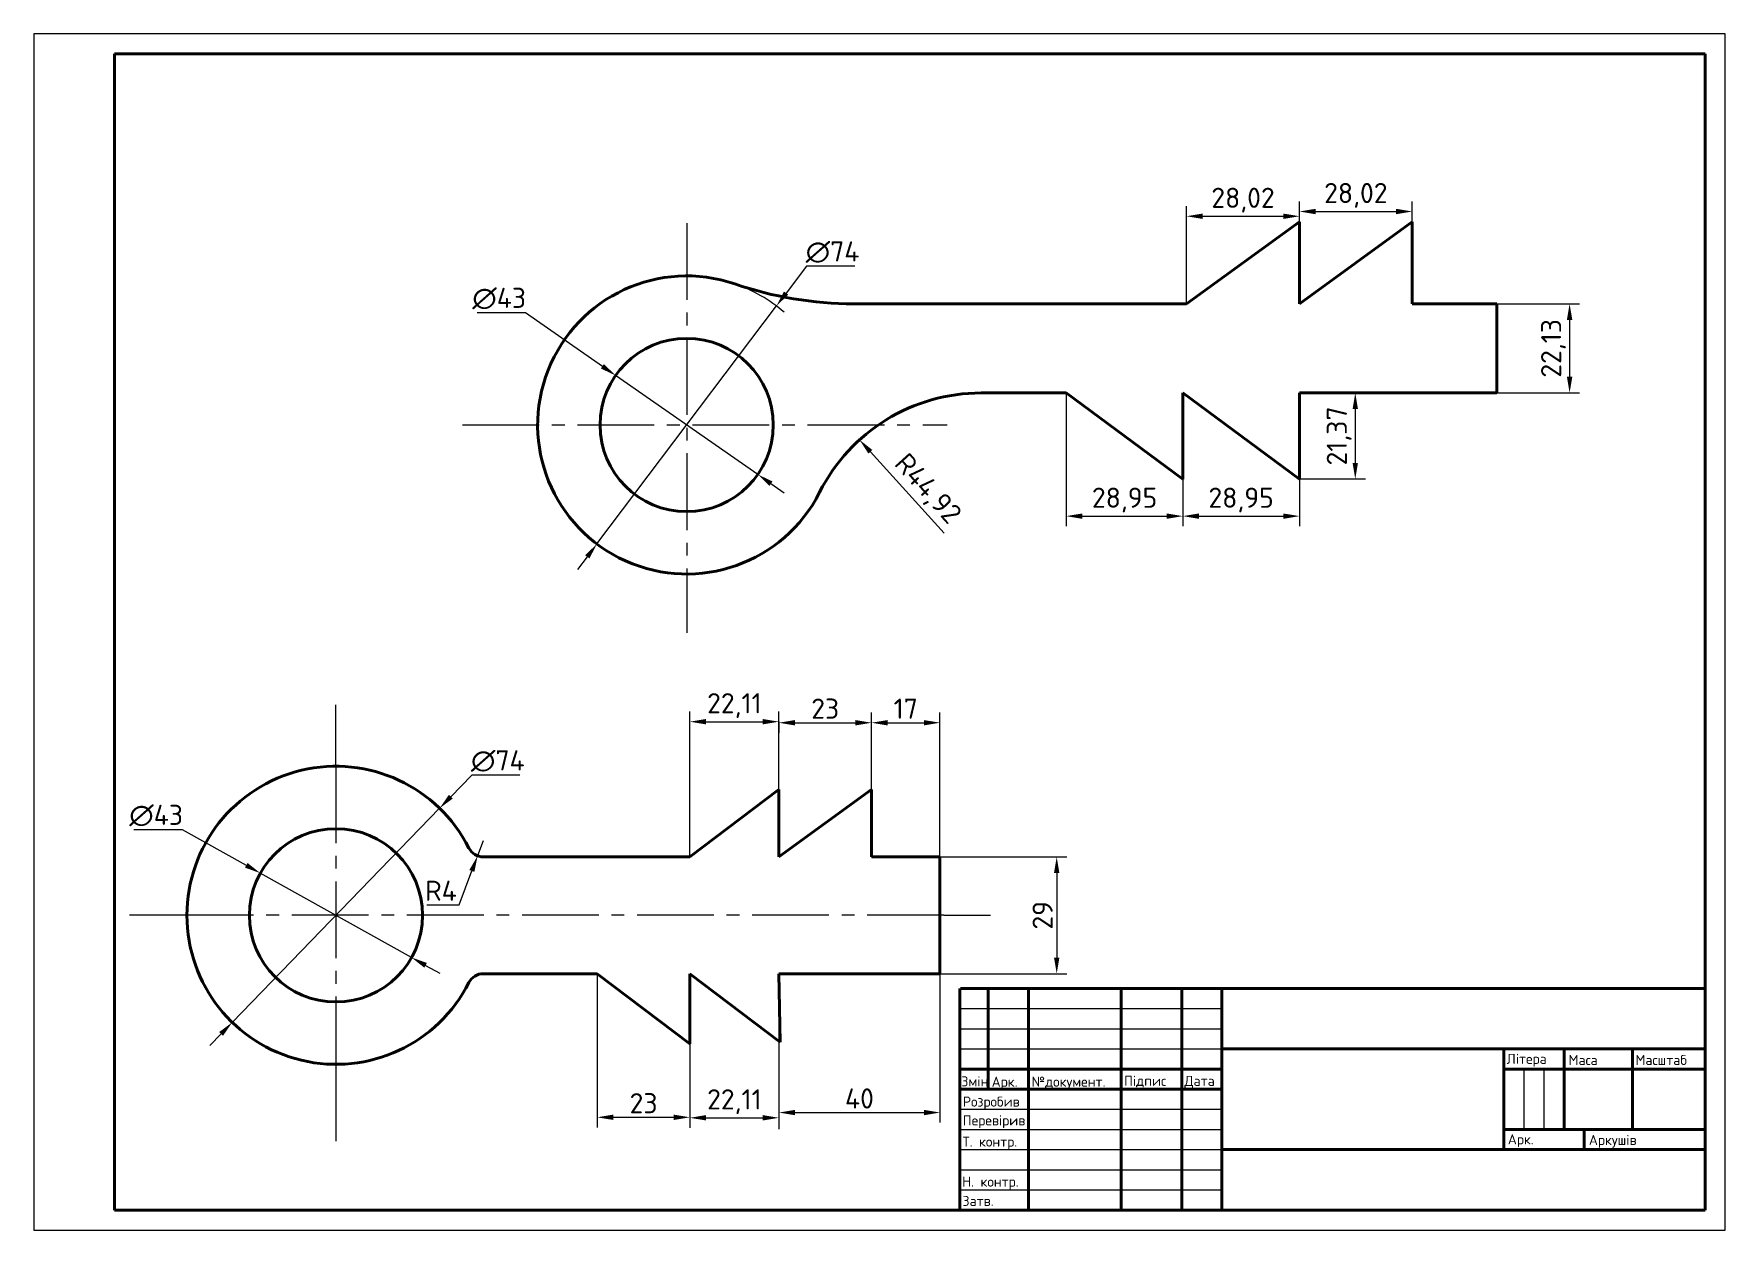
# Paper-space layout 'Layout3' of a CAD drawing. Header units: millimetres. Extents: x -710 to -290, y -337 to -40.
import ezdxf

# ---------------------------------------------------------------- set-up
doc = ezdxf.new("R2010")
doc.units = ezdxf.units.MM
doc.linetypes.add('CENTER2', pattern=[28.575, 19.05, -3.175, 3.175, -3.175])
doc.layers.get('0').update_dxf_attribs({"color": 31})
for name, color, linetype in [('dim', 171, 'Continuous'), ('dopom', 11, 'Continuous'), ('osi', 51, 'CENTER2'), ('r-text', 45, 'Continuous')]:
    doc.layers.add(name, color=color, linetype=linetype)
for name, color, linetype, lineweight in [('kontyr', 123, 'Continuous', 70), ('r-kontyr', 93, 'Continuous', 70), ('r-tonka', 151, 'Continuous', 25)]:
    doc.layers.add(name, color=color, linetype=linetype, lineweight=lineweight)
doc.styles.add('ДСТУ', font='isocpeur.ttf', dxfattribs={"height": 5})
doc.dimstyles.new('ДСТУ', dxfattribs={"dimtxt": 2.5, "dimasz": 4, "dimexe": 2.5, "dimexo": 0, "dimgap": 1, "dimtad": 1, "dimtoh": 1, "dimtxsty": 'ДСТУ', "dimcen": 2.5, "dimadec": 0, "dimazin": 0, "dimtfac": 1, "dimtmove": 0, "dimatfit": 3, "dimfxl": 1, "dimarcsym": 0})

# ---------------------------------------------------------------- blocks, each defined once
blk = doc.blocks.new('*D130')
at = {"layer": 'Defpoints', "color": 0, "transparency": 16777216}
for p in [(-653.32, -248.55), (-615.76, -269.49)]:
    blk.add_point(p, dxfattribs=at)
at = {"layer": 'dim', "color": 0, "lineweight": -2, "transparency": 16777216}
for p, q in [((-684.69, -237.75), (-672.69, -237.75)), ((-672.69, -237.75), (-656.81, -246.6)), ((-615.76, -269.49), (-653.32, -248.55)), ((-612.26, -271.44), (-608.77, -273.38))]:
    blk.add_line(p, q, dxfattribs=at)
at = {"layer": 'dim', "color": 0, "transparency": 16777216}
for points in [[(-656.49, -246.02), (-657.13, -247.18), (-653.32, -248.55)], [(-611.94, -270.85), (-612.59, -272.02), (-615.76, -269.49)]]:
    blk.add_solid(points, dxfattribs=at)
at = {"layer": 'dim', "color": 0, "transparency": 16777216, "insert": (-679.19, -234.25), "char_height": 5, "attachment_point": 5, "style": 'ДСТУ'}
blk.add_mtext('∅43', dxfattribs=at)
blk = doc.blocks.new('*D131')
at = {"layer": 'Defpoints', "color": 0, "transparency": 16777216}
for p in [(-608.79, -232.44), (-660.28, -285.6)]:
    blk.add_point(p, dxfattribs=at)
at = {"layer": 'dim', "color": 0, "lineweight": -2, "transparency": 16777216}
for p, q in [((-600.83, -224.22), (-606.01, -229.57)), ((-588.83, -224.22), (-600.83, -224.22)), ((-660.28, -285.6), (-608.79, -232.44)), ((-663.06, -288.47), (-665.85, -291.34))]:
    blk.add_line(p, q, dxfattribs=at)
at = {"layer": 'dim', "color": 0, "transparency": 16777216}
for points in [[(-606.49, -229.11), (-605.53, -230.03), (-608.79, -232.44)], [(-663.54, -288.01), (-662.58, -288.93), (-660.28, -285.6)]]:
    blk.add_solid(points, dxfattribs=at)
at = {"layer": 'dim', "color": 0, "transparency": 16777216, "insert": (-594.33, -220.72), "char_height": 5, "attachment_point": 5, "style": 'ДСТУ'}
blk.add_mtext('∅74', dxfattribs=at)
blk = doc.blocks.new('*D132')
at = {"layer": 'Defpoints', "color": 0, "transparency": 16777216}
for p in [(-524.54, -210.95), (-546.64, -244.52), (-524.54, -244.52)]:
    blk.add_point(p, dxfattribs=at)
at = {"layer": 'dim', "color": 0, "lineweight": -2, "transparency": 16777216}
for p, q in [((-546.64, -244.52), (-546.64, -208.45)), ((-524.54, -244.52), (-524.54, -208.45)), ((-542.64, -210.95), (-528.54, -210.95))]:
    blk.add_line(p, q, dxfattribs=at)
at = {"layer": 'dim', "color": 0, "transparency": 16777216}
for points in [[(-542.64, -210.29), (-542.64, -211.62), (-546.64, -210.95)], [(-528.54, -210.29), (-528.54, -211.62), (-524.54, -210.95)]]:
    blk.add_solid(points, dxfattribs=at)
at = {"layer": 'dim', "color": 0, "transparency": 16777216, "insert": (-535.59, -206.95), "char_height": 5, "attachment_point": 5, "style": 'ДСТУ'}
blk.add_mtext('22,11', dxfattribs=at)
blk = doc.blocks.new('*D133')
at = {"layer": 'Defpoints', "color": 0, "transparency": 16777216}
for p in [(-569.64, -273.52), (-546.64, -273.52), (-546.64, -309.17)]:
    blk.add_point(p, dxfattribs=at)
at = {"layer": 'dim', "color": 0, "lineweight": -2, "transparency": 16777216}
for p, q in [((-569.64, -273.52), (-569.64, -311.67)), ((-546.64, -273.52), (-546.64, -311.67)), ((-565.64, -309.17), (-550.64, -309.17))]:
    blk.add_line(p, q, dxfattribs=at)
at = {"layer": 'dim', "color": 0, "transparency": 16777216}
for points in [[(-565.64, -308.5), (-565.64, -309.83), (-569.64, -309.17)], [(-550.64, -308.5), (-550.64, -309.83), (-546.64, -309.17)]]:
    blk.add_solid(points, dxfattribs=at)
at = {"layer": 'dim', "color": 0, "transparency": 16777216, "insert": (-558.14, -305.67), "char_height": 5, "attachment_point": 5, "style": 'ДСТУ'}
blk.add_mtext('23', dxfattribs=at)
blk = doc.blocks.new('*D134')
at = {"layer": 'Defpoints', "color": 0, "transparency": 16777216}
for p in [(-546.64, -273.52), (-524.54, -273.52), (-524.54, -309.29)]:
    blk.add_point(p, dxfattribs=at)
at = {"layer": 'dim', "color": 0, "lineweight": -2, "transparency": 16777216}
for p, q in [((-546.64, -273.52), (-546.64, -311.79)), ((-524.54, -273.52), (-524.54, -311.79)), ((-542.64, -309.29), (-528.54, -309.29))]:
    blk.add_line(p, q, dxfattribs=at)
at = {"layer": 'dim', "color": 0, "transparency": 16777216}
for points in [[(-542.64, -308.62), (-542.64, -309.95), (-546.64, -309.29)], [(-528.54, -308.62), (-528.54, -309.95), (-524.54, -309.29)]]:
    blk.add_solid(points, dxfattribs=at)
at = {"layer": 'dim', "color": 0, "transparency": 16777216, "insert": (-535.59, -305.29), "char_height": 5, "attachment_point": 5, "style": 'ДСТУ'}
blk.add_mtext('22,11', dxfattribs=at)
blk = doc.blocks.new('*D116')
at = {"layer": 'Defpoints', "color": 0, "transparency": 16777216}
for p in [(-524.54, -210.95), (-501.54, -211.21), (-501.54, -235.52)]:
    blk.add_point(p, dxfattribs=at)
at = {"layer": 'dim', "color": 0, "lineweight": -2, "transparency": 16777216}
for p, q in [((-501.54, -235.52), (-501.54, -208.71)), ((-524.54, -210.95), (-524.54, -213.71)), ((-520.54, -211.21), (-505.54, -211.21))]:
    blk.add_line(p, q, dxfattribs=at)
at = {"layer": 'dim', "color": 0, "transparency": 16777216}
for points in [[(-520.54, -210.55), (-520.54, -211.88), (-524.54, -211.21)], [(-505.54, -210.55), (-505.54, -211.88), (-501.54, -211.21)]]:
    blk.add_solid(points, dxfattribs=at)
at = {"layer": 'dim', "color": 0, "transparency": 16777216, "insert": (-513.04, -207.71), "char_height": 5, "attachment_point": 5, "style": 'ДСТУ'}
blk.add_mtext('23', dxfattribs=at)
blk = doc.blocks.new('*D117')
at = {"layer": 'Defpoints', "color": 0, "transparency": 16777216}
for p in [(-484.54, -211.21), (-501.54, -244.52), (-484.54, -244.52)]:
    blk.add_point(p, dxfattribs=at)
at = {"layer": 'dim', "color": 0, "lineweight": -2, "transparency": 16777216}
for p, q in [((-501.54, -244.52), (-501.54, -208.71)), ((-484.54, -244.52), (-484.54, -208.71)), ((-497.54, -211.21), (-488.54, -211.21))]:
    blk.add_line(p, q, dxfattribs=at)
at = {"layer": 'dim', "color": 0, "transparency": 16777216}
for points in [[(-497.54, -210.55), (-497.54, -211.88), (-501.54, -211.21)], [(-488.54, -210.55), (-488.54, -211.88), (-484.54, -211.21)]]:
    blk.add_solid(points, dxfattribs=at)
at = {"layer": 'dim', "color": 0, "transparency": 16777216, "insert": (-493.04, -207.71), "char_height": 5, "attachment_point": 5, "style": 'ДСТУ'}
blk.add_mtext('17', dxfattribs=at)
blk = doc.blocks.new('*D118')
at = {"layer": 'Defpoints', "color": 0, "transparency": 16777216}
for p in [(-524.54, -273.52), (-484.54, -273.52), (-484.54, -307.99)]:
    blk.add_point(p, dxfattribs=at)
at = {"layer": 'dim', "color": 0, "lineweight": -2, "transparency": 16777216}
for p, q in [((-524.54, -273.52), (-524.54, -310.49)), ((-484.54, -273.52), (-484.54, -310.49)), ((-520.54, -307.99), (-488.54, -307.99))]:
    blk.add_line(p, q, dxfattribs=at)
at = {"layer": 'dim', "color": 0, "transparency": 16777216}
for points in [[(-520.54, -307.32), (-520.54, -308.65), (-524.54, -307.99)], [(-488.54, -307.32), (-488.54, -308.65), (-484.54, -307.99)]]:
    blk.add_solid(points, dxfattribs=at)
at = {"layer": 'dim', "color": 0, "transparency": 16777216, "insert": (-504.54, -304.49), "char_height": 5, "attachment_point": 5, "style": 'ДСТУ'}
blk.add_mtext('40', dxfattribs=at)
blk = doc.blocks.new('*D119')
at = {"layer": 'Defpoints', "color": 0, "transparency": 16777216}
for p in [(-484.54, -244.52), (-484.54, -273.52), (-455.55, -273.52)]:
    blk.add_point(p, dxfattribs=at)
at = {"layer": 'dim', "color": 0, "lineweight": -2, "transparency": 16777216}
for p, q in [((-484.54, -244.52), (-453.05, -244.52)), ((-455.55, -248.52), (-455.55, -269.52)), ((-484.54, -273.52), (-453.05, -273.52))]:
    blk.add_line(p, q, dxfattribs=at)
at = {"layer": 'dim', "color": 0, "transparency": 16777216}
for points in [[(-456.22, -248.52), (-454.89, -248.52), (-455.55, -244.52)], [(-456.22, -269.52), (-454.89, -269.52), (-455.55, -273.52)]]:
    blk.add_solid(points, dxfattribs=at)
at = {"layer": 'dim', "color": 0, "transparency": 16777216, "insert": (-459.05, -259.02), "char_height": 5, "attachment_point": 5, "rotation": 90, "style": 'ДСТУ'}
blk.add_mtext('29', dxfattribs=at)
blk = doc.blocks.new('*D120')
at = {"layer": 'Defpoints', "color": 0, "transparency": 16777216}
for p in [(-597.95, -240.52), (-599.36, -244.26)]:
    blk.add_point(p, dxfattribs=at)
at = {"layer": 'dim', "color": 0, "lineweight": -2, "transparency": 16777216}
for p, q in [((-597.95, -240.52), (-599.36, -244.26)), ((-603.96, -256.42), (-600.78, -248)), ((-611.96, -256.42), (-603.96, -256.42))]:
    blk.add_line(p, q, dxfattribs=at)
at = {"layer": 'dim', "color": 0, "transparency": 16777216}
blk.add_solid([(-601.4, -247.77), (-600.16, -248.24), (-599.36, -244.26)], dxfattribs=at)
at = {"layer": 'dim', "color": 0, "transparency": 16777216, "insert": (-608.46, -252.92), "char_height": 5, "attachment_point": 5, "style": 'ДСТУ'}
blk.add_mtext('R4', dxfattribs=at)
blk = doc.blocks.new('*D121')
at = {"layer": 'Defpoints', "color": 0, "transparency": 16777216}
for p in [(-565.08, -125), (-529.79, -149.57)]:
    blk.add_point(p, dxfattribs=at)
at = {"layer": 'dim', "color": 0, "lineweight": -2, "transparency": 16777216}
for p, q in [((-599.5, -109.4), (-587.5, -109.4)), ((-587.5, -109.4), (-568.37, -122.72)), ((-529.79, -149.57), (-565.08, -125)), ((-526.51, -151.85), (-523.23, -154.14))]:
    blk.add_line(p, q, dxfattribs=at)
at = {"layer": 'dim', "color": 0, "transparency": 16777216}
for points in [[(-567.99, -122.17), (-568.75, -123.27), (-565.08, -125)], [(-526.13, -151.31), (-526.89, -152.4), (-529.79, -149.57)]]:
    blk.add_solid(points, dxfattribs=at)
at = {"layer": 'dim', "color": 0, "transparency": 16777216, "insert": (-594, -105.9), "char_height": 5, "attachment_point": 5, "style": 'ДСТУ'}
blk.add_mtext('∅43', dxfattribs=at)
blk = doc.blocks.new('*D122')
at = {"layer": 'Defpoints', "color": 0, "transparency": 16777216}
for p in [(-525.16, -107.75), (-569.72, -166.83)]:
    blk.add_point(p, dxfattribs=at)
at = {"layer": 'dim', "color": 0, "lineweight": -2, "transparency": 16777216}
for p, q in [((-517.72, -97.88), (-522.75, -104.55)), ((-505.72, -97.88), (-517.72, -97.88)), ((-569.72, -166.83), (-525.16, -107.75)), ((-572.13, -170.02), (-574.54, -173.21))]:
    blk.add_line(p, q, dxfattribs=at)
blk.add_arc((-547.44, -137.29), 37, 49.1046, 71.0856, dxfattribs=at)
at = {"layer": 'dim', "color": 0, "transparency": 16777216}
for points in [[(-523.28, -104.15), (-522.22, -104.95), (-525.16, -107.75)], [(-572.66, -169.62), (-571.59, -170.42), (-569.72, -166.83)]]:
    blk.add_solid(points, dxfattribs=at)
at = {"layer": 'dim', "color": 0, "transparency": 16777216, "insert": (-511.22, -94.38), "char_height": 5, "attachment_point": 5, "style": 'ДСТУ'}
blk.add_mtext('∅74', dxfattribs=at)
blk = doc.blocks.new('*D123')
at = {"layer": 'Defpoints', "color": 0, "transparency": 16777216}
for p in [(-346.25, -107.2), (-346.25, -129.33), (-328.19, -129.33)]:
    blk.add_point(p, dxfattribs=at)
at = {"layer": 'dim', "color": 0, "lineweight": -2, "transparency": 16777216}
for p, q in [((-346.25, -107.2), (-325.69, -107.2)), ((-328.19, -111.2), (-328.19, -125.33)), ((-346.25, -129.33), (-325.69, -129.33))]:
    blk.add_line(p, q, dxfattribs=at)
at = {"layer": 'dim', "color": 0, "transparency": 16777216}
for points in [[(-328.86, -111.2), (-327.52, -111.2), (-328.19, -107.2)], [(-328.86, -125.33), (-327.52, -125.33), (-328.19, -129.33)]]:
    blk.add_solid(points, dxfattribs=at)
at = {"layer": 'dim', "color": 0, "transparency": 16777216, "insert": (-332.19, -118.27), "char_height": 5, "attachment_point": 5, "rotation": 90, "style": 'ДСТУ'}
blk.add_mtext('22,13', dxfattribs=at)
blk = doc.blocks.new('*D124')
at = {"layer": 'Defpoints', "color": 0, "transparency": 16777216}
for p in [(-453.18, -129.33), (-424.23, -129.33), (-424.23, -159.92)]:
    blk.add_point(p, dxfattribs=at)
at = {"layer": 'dim', "color": 0, "lineweight": -2, "transparency": 16777216}
for p, q in [((-453.18, -129.33), (-453.18, -162.42)), ((-424.23, -129.33), (-424.23, -162.42)), ((-449.18, -159.92), (-428.23, -159.92))]:
    blk.add_line(p, q, dxfattribs=at)
at = {"layer": 'dim', "color": 0, "transparency": 16777216}
for points in [[(-449.18, -159.26), (-449.18, -160.59), (-453.18, -159.92)], [(-428.23, -159.26), (-428.23, -160.59), (-424.23, -159.92)]]:
    blk.add_solid(points, dxfattribs=at)
at = {"layer": 'dim', "color": 0, "transparency": 16777216, "insert": (-438.7, -155.92), "char_height": 5, "attachment_point": 5, "style": 'ДСТУ'}
blk.add_mtext('28,95', dxfattribs=at)
blk = doc.blocks.new('*D125')
at = {"layer": 'Defpoints', "color": 0, "transparency": 16777216}
for p in [(-424.23, -129.33), (-395.28, -129.33), (-395.28, -159.92)]:
    blk.add_point(p, dxfattribs=at)
at = {"layer": 'dim', "color": 0, "lineweight": -2, "transparency": 16777216}
for p, q in [((-424.23, -129.33), (-424.23, -162.42)), ((-395.28, -129.33), (-395.28, -162.42)), ((-420.23, -159.92), (-399.28, -159.92))]:
    blk.add_line(p, q, dxfattribs=at)
at = {"layer": 'dim', "color": 0, "transparency": 16777216}
for points in [[(-420.23, -159.26), (-420.23, -160.59), (-424.23, -159.92)], [(-399.28, -159.26), (-399.28, -160.59), (-395.28, -159.92)]]:
    blk.add_solid(points, dxfattribs=at)
at = {"layer": 'dim', "color": 0, "transparency": 16777216, "insert": (-409.76, -155.92), "char_height": 5, "attachment_point": 5, "style": 'ДСТУ'}
blk.add_mtext('28,95', dxfattribs=at)
blk = doc.blocks.new('*D126')
at = {"layer": 'Defpoints', "color": 0, "transparency": 16777216}
for p in [(-395.28, -85.47), (-423.31, -107.2), (-395.28, -107.2)]:
    blk.add_point(p, dxfattribs=at)
at = {"layer": 'dim', "color": 0, "lineweight": -2, "transparency": 16777216}
for p, q in [((-423.31, -107.2), (-423.31, -82.97)), ((-395.28, -107.2), (-395.28, -82.97)), ((-419.31, -85.47), (-399.28, -85.47))]:
    blk.add_line(p, q, dxfattribs=at)
at = {"layer": 'dim', "color": 0, "transparency": 16777216}
for points in [[(-419.31, -84.81), (-419.31, -86.14), (-423.31, -85.47)], [(-399.28, -84.81), (-399.28, -86.14), (-395.28, -85.47)]]:
    blk.add_solid(points, dxfattribs=at)
at = {"layer": 'dim', "color": 0, "transparency": 16777216, "insert": (-409.29, -81.47), "char_height": 5, "attachment_point": 5, "style": 'ДСТУ'}
blk.add_mtext('28,02', dxfattribs=at)
blk = doc.blocks.new('*D127')
at = {"layer": 'Defpoints', "color": 0, "transparency": 16777216}
for p in [(-367.26, -84.29), (-395.28, -107.2), (-367.26, -107.2)]:
    blk.add_point(p, dxfattribs=at)
at = {"layer": 'dim', "color": 0, "lineweight": -2, "transparency": 16777216}
for p, q in [((-395.28, -107.2), (-395.28, -81.79)), ((-367.26, -107.2), (-367.26, -81.79)), ((-391.28, -84.29), (-371.26, -84.29))]:
    blk.add_line(p, q, dxfattribs=at)
at = {"layer": 'dim', "color": 0, "transparency": 16777216}
for points in [[(-391.28, -83.63), (-391.28, -84.96), (-395.28, -84.29)], [(-371.26, -83.63), (-371.26, -84.96), (-367.26, -84.29)]]:
    blk.add_solid(points, dxfattribs=at)
at = {"layer": 'dim', "color": 0, "transparency": 16777216, "insert": (-381.27, -80.29), "char_height": 5, "attachment_point": 5, "style": 'ДСТУ'}
blk.add_mtext('28,02', dxfattribs=at)
blk = doc.blocks.new('*D128')
at = {"layer": 'Defpoints', "color": 0, "transparency": 16777216}
for p in [(-395.28, -129.33), (-395.28, -150.7), (-381.41, -150.7)]:
    blk.add_point(p, dxfattribs=at)
at = {"layer": 'dim', "color": 0, "lineweight": -2, "transparency": 16777216}
for p, q in [((-395.28, -129.33), (-378.91, -129.33)), ((-381.41, -133.33), (-381.41, -146.7)), ((-395.28, -150.7), (-378.91, -150.7))]:
    blk.add_line(p, q, dxfattribs=at)
at = {"layer": 'dim', "color": 0, "transparency": 16777216}
for points in [[(-382.08, -133.33), (-380.75, -133.33), (-381.41, -129.33)], [(-382.08, -146.7), (-380.75, -146.7), (-381.41, -150.7)]]:
    blk.add_solid(points, dxfattribs=at)
at = {"layer": 'dim', "color": 0, "transparency": 16777216, "insert": (-385.41, -140.02), "char_height": 5, "attachment_point": 5, "rotation": 90, "style": 'ДСТУ'}
blk.add_mtext('21,37', dxfattribs=at)
blk = doc.blocks.new('*D129')
at = {"layer": 'Defpoints', "color": 0, "transparency": 16777216}
for p in [(-504.51, -140.98), (-474.33, -174.25)]:
    blk.add_point(p, dxfattribs=at)
at = {"layer": 'dim', "color": 0, "lineweight": -2, "transparency": 16777216}
blk.add_line((-483.51, -164.14), (-501.82, -143.94), dxfattribs=at)
at = {"layer": 'dim', "color": 0, "transparency": 16777216}
blk.add_solid([(-501.33, -143.49), (-502.32, -144.39), (-504.51, -140.98)], dxfattribs=at)
at = {"layer": 'dim', "color": 0, "transparency": 16777216, "insert": (-487.85, -153.39), "char_height": 5, "attachment_point": 5, "rotation": 312.2088, "style": 'ДСТУ'}
blk.add_mtext('R44,92', dxfattribs=at)

psp = doc.layouts.new('Layout3')

# ---------------------------------------------------------------- linework, layer by layer
for p, q in [((-479.556, -277.186), (-479.556, -277.186)), ((-344.556, -292.186), (-344.556, -292.186)), ((-479.556, -302.186), (-479.556, -302.186)), ((-479.556, -302.186), (-479.556, -302.186)), ((-479.556, -302.186), (-479.556, -302.186)), ((-479.556, -302.186), (-479.556, -302.186)), ((-329.556, -312.186), (-329.556, -312.186)), ((-294.556, -317.186), (-294.556, -317.186)), ((-462.58, -332.208), (-462.58, -332.208)), ((-462.58, -332.208), (-462.58, -332.208)), ((-462.58, -332.208), (-462.58, -332.208)), ((-462.58, -332.208), (-462.58, -332.208)), ((-462.58, -332.208), (-462.58, -332.208)), ((-462.58, -332.208), (-462.58, -332.208)), ((-462.58, -332.208), (-462.58, -332.208)), ((-462.556, -332.186), (-462.556, -332.186)), ((-462.556, -332.186), (-462.556, -332.186)), ((-462.556, -332.186), (-462.556, -332.186)), ((-462.556, -332.186), (-462.556, -332.186)), ((-462.556, -332.186), (-462.556, -332.186)), ((-462.556, -332.186), (-462.556, -332.186)), ((-462.556, -332.186), (-462.556, -332.186))]:
    psp.add_line(p, q)
at = {"layer": 'dim'}
psp.add_line((-524.537, -273.519), (-484.537, -273.519), dxfattribs=at)
at = {"layer": 'dopom'}
for p, q in [((-524.537, -244.519), (-524.537, -227.809)), ((-501.537, -244.519), (-501.537, -227.809)), ((-546.643, -273.519), (-546.643, -309.167)), ((-524.537, -273.519), (-524.537, -312.115))]:
    psp.add_line(p, q, dxfattribs=at)
at = {"layer": 'kontyr'}
for p, q in [((-395.283, -86.838), (-423.307, -107.198)), ((-395.283, -107.198), (-367.26, -86.838)), ((-395.283, -86.838), (-395.283, -107.198)), ((-367.26, -86.838), (-367.26, -107.198)), ((-423.307, -107.198), (-505.946, -107.198)), ((-346.253, -107.198), (-367.26, -107.198)), ((-346.253, -107.198), (-346.253, -129.332)), ((-453.178, -129.332), (-474.334, -129.332)), ((-453.178, -129.332), (-424.23, -150.702)), ((-424.23, -129.332), (-395.283, -150.702)), ((-424.23, -129.332), (-424.23, -150.702)), ((-346.253, -129.332), (-395.283, -129.332)), ((-395.283, -129.332), (-395.283, -150.702)), ((-524.537, -227.809), (-546.643, -244.519)), ((-524.537, -244.519), (-501.537, -227.809)), ((-524.537, -227.809), (-524.537, -244.519)), ((-501.537, -227.809), (-501.537, -244.519)), ((-546.643, -244.519), (-597.948, -244.519)), ((-484.537, -244.519), (-501.537, -244.519)), ((-484.537, -259.019), (-484.537, -244.519)), ((-484.537, -259.019), (-484.537, -273.519)), ((-569.643, -273.519), (-597.948, -273.519)), ((-569.643, -273.519), (-546.622, -290.921)), ((-546.643, -273.519), (-524.186, -290.495)), ((-546.643, -273.519), (-546.643, -290.949)), ((-484.537, -273.519), (-524.537, -273.519)), ((-524.537, -273.519), (-524.207, -290.522))]:
    psp.add_line(p, q, dxfattribs=at)
for centre in [(-547.438, -137.287), (-634.537, -259.019)]:
    psp.add_circle(centre, 21.5, dxfattribs=at)
for centre, radius, start, end in [((-547.438, -137.287), 37, 71.08555, 333.17805), ((-505.946, -16.197), 91.001, 251.08555, 270), ((-474.334, -174.249), 44.917, 90, 153.17805), ((-634.537, -259.019), 37, 26.82195, 333.17805), ((-597.948, -240.519), 4, 206.82195, 270), ((-597.948, -277.519), 4, 90, 153.17805)]:
    psp.add_arc(centre, radius, start, end, dxfattribs=at)
at = {"layer": 'osi'}
for p, q in [((-547.438, -87.165), (-547.438, -188.881)), ((-603.129, -137.287), (-482.77, -137.287)), ((-634.537, -222.019), (-634.537, -206.726)), ((-634.537, -222.019), (-634.537, -296.019)), ((-671.537, -259.019), (-685.817, -259.019)), ((-483.547, -259.019), (-671.537, -259.019)), ((-483.547, -259.019), (-472.009, -259.019)), ((-634.537, -296.019), (-634.537, -315.784))]:
    psp.add_line(p, q, dxfattribs=at)
at = {"layer": 'r-kontyr'}
for p, q in [((-294.556, -45.186), (-689.556, -45.186)), ((-689.556, -45.186), (-689.556, -332.186)), ((-294.556, -332.186), (-294.556, -45.186)), ((-479.57, -277.179), (-479.57, -332.179)), ((-294.47, -277.186), (-479.47, -277.186)), ((-472.556, -277.186), (-472.556, -302.186)), ((-462.556, -277.186), (-462.556, -332.186)), ((-439.556, -277.186), (-439.556, -332.186)), ((-424.47, -277.186), (-424.47, -332.186)), ((-414.556, -277.186), (-414.556, -332.186)), ((-414.556, -292.186), (-294.556, -292.186)), ((-344.556, -317.186), (-344.556, -292.186)), ((-329.556, -292.186), (-329.556, -312.186)), ((-312.556, -292.186), (-312.556, -312.186)), ((-479.556, -297.186), (-414.556, -297.186)), ((-344.556, -297.186), (-294.556, -297.186)), ((-414.556, -302.186), (-479.556, -302.186)), ((-294.556, -312.186), (-344.556, -312.186)), ((-324.556, -317.186), (-324.556, -312.186)), ((-294.556, -317.186), (-414.556, -317.186)), ((-689.556, -332.186), (-294.556, -332.186))]:
    psp.add_line(p, q, dxfattribs=at)
at = {"layer": 'r-tonka'}
for p, q in [((-289.556, -40.186), (-709.556, -40.186)), ((-709.556, -40.186), (-709.556, -337.186)), ((-289.556, -337.186), (-289.556, -40.186)), ((-479.47, -282.186), (-414.47, -282.186)), ((-419.948, -282.186), (-419.948, -282.186)), ((-479.596, -287.184), (-414.596, -287.184)), ((-479.563, -292.184), (-414.563, -292.184)), ((-339.556, -297.186), (-339.556, -312.186)), ((-334.556, -297.186), (-334.556, -312.186)), ((-479.57, -307.184), (-414.57, -307.184)), ((-479.564, -312.184), (-414.564, -312.184)), ((-479.557, -317.184), (-414.557, -317.184)), ((-479.551, -322.184), (-414.551, -322.184)), ((-479.596, -327.184), (-414.596, -327.184)), ((-709.556, -337.186), (-289.556, -337.186))]:
    psp.add_line(p, q, dxfattribs=at)

# ---------------------------------------------------------------- texts
at = {"layer": 'r-text', "char_height": 2.5, "attachment_point": 1, "style": 'ДСТУ'}
for s, width, gutter_width, insert in [('Літера', 10, 12.5, (-343.837, -293.407)), ('Маса', 10, 12.5, (-328.444, -293.708)), ('Масштаб', 10, 12.5, (-311.833, -293.68)), ('Змін', 10, 25, (-479.23, -298.996)), ('Арк.', 10, 12.5, (-471.708, -299.097)), ('\\pxi-3,l4,t4;№документ.', 22.4284, 12.5, (-464.3, -299.073)), ('Підпис', 10, 12.5, (-438.837, -298.87)), ('Розробив', 12.31071, 12.5, (-478.882, -304.023)), ('Перевірив', 10, 12.5, (-478.882, -308.685)), ('Т. контр.', 14.47953, 12.5, (-478.94, -313.95)), ('Арк.', 10, 12.5, (-343.54, -313.379)), ('Аркушів', 10, 12.5, (-323.411, -313.543)), ('Н. контр.', 14.84177, 12.5, (-479.021, -323.893)), ('Затв.', 10, 12.5, (-478.958, -328.672))]:
    psp.add_mtext_dynamic_manual_height_columns(s, width=width, gutter_width=gutter_width, heights=[0], dxfattribs=dict(at, insert=insert))
at = {"layer": 'r-text', "insert": (-423.829, -298.87), "char_height": 2.5, "attachment_point": 1, "style": 'ДСТУ'}
psp.add_mtext('Дата', dxfattribs=at)

# ---------------------------------------------------------------- dimensions: what is measured, and where the dimension line sits
at = {"layer": 'dim'}
for base, p1, p2, picture, middle in [((-395.283, -85.474), (-423.307, -107.198), (-395.283, -107.198), '*D126', (-409.295, -81.474)), ((-367.26, -84.292), (-395.283, -107.198), (-367.26, -107.198), '*D127', (-381.271, -80.292)), ((-424.23, -159.923), (-453.178, -129.332), (-424.23, -129.332), '*D124', (-438.704, -155.923)), ((-395.283, -159.923), (-424.23, -129.332), (-395.283, -129.332), '*D125', (-409.757, -155.923)), ((-524.537, -210.955), (-546.643, -244.519), (-524.537, -244.519), '*D132', (-535.59, -206.955)), ((-501.537, -211.215), (-524.537, -210.955), (-501.537, -235.517), '*D116', (-513.037, -207.715)), ((-484.537, -211.215), (-501.537, -244.519), (-484.537, -244.519), '*D117', (-493.037, -207.715)), ((-546.643, -309.167), (-569.643, -273.519), (-546.643, -273.519), '*D133', (-558.143, -305.667)), ((-524.537, -309.288), (-546.643, -273.519), (-524.537, -273.519), '*D134', (-535.59, -305.288)), ((-484.537, -307.988), (-524.537, -273.519), (-484.537, -273.519), '*D118', (-504.537, -304.488))]:
    dim = psp.add_linear_dim(base=base, p1=p1, p2=p2, dimstyle='ДСТУ', dxfattribs=at)
    dim.commit()
    dim.dimension.update_dxf_attribs({"geometry": picture, "text_midpoint": middle})
for p1, p2, picture, middle in [((-569.718, -166.827), (-525.159, -107.747), '*D122', (-511.219, -97.882)), ((-529.792, -149.569), (-565.085, -125.004), '*D121', (-593.998, -109.404)), ((-660.279, -285.596), (-608.794, -232.442), '*D131', (-594.332, -224.222)), ((-615.758, -269.488), (-653.316, -248.55), '*D130', (-679.19, -237.749))]:
    dim = psp.add_diameter_dim_2p(p1=p1, p2=p2, dimstyle='ДСТУ', dxfattribs=at)
    dim.commit()
    dim.dimension.update_dxf_attribs({"geometry": picture, "text_midpoint": middle, "dimtype": 163})
for base, p1, p2, picture, middle in [((-328.191, -129.332), (-346.253, -107.198), (-346.253, -129.332), '*D123', (-332.191, -118.265)), ((-381.413, -150.702), (-395.283, -129.332), (-395.283, -150.702), '*D128', (-385.413, -140.017)), ((-455.553, -273.519), (-484.537, -244.519), (-484.537, -273.519), '*D119', (-459.053, -259.019))]:
    dim = psp.add_linear_dim(base=base, p1=p1, p2=p2, angle=90, dimstyle='ДСТУ', dxfattribs=at)
    dim.commit()
    dim.dimension.update_dxf_attribs({"geometry": picture, "text_midpoint": middle})
dim = psp.add_radius_dim(center=(-474.334, -174.249), mpoint=(-504.511, -140.979), dimstyle='ДСТУ', dxfattribs=at)
dim.commit()
dim.dimension.update_dxf_attribs({"geometry": '*D129', "text_midpoint": (-490.813, -156.082), "dimtype": 164})
dim = psp.add_radius_dim(center=(-597.948, -240.519), mpoint=(-599.364, -244.26), dimstyle='ДСТУ', dxfattribs=at)
dim.commit()
dim.dimension.update_dxf_attribs({"geometry": '*D120', "text_midpoint": (-608.465, -252.919)})

doc.saveas('drawing.dxf')
